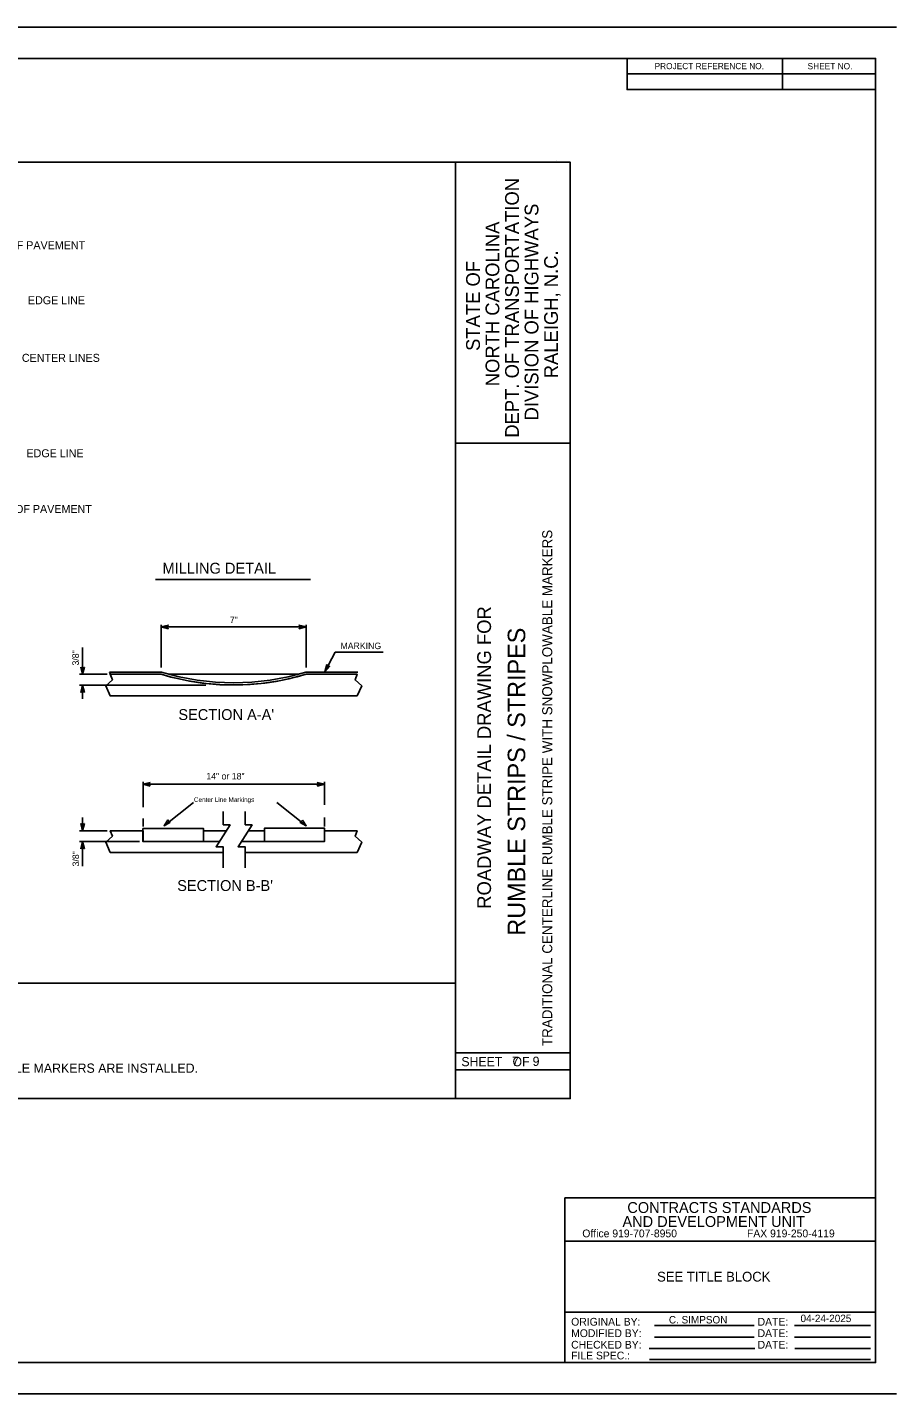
# Model space of a CAD drawing. Extents: x 2002051 to 2004064, y 527531 to 529114.
# Drawn here: x 2003228 to 2004064, y 527799 to 529114 of the extents above; entities that cross this region are included whole.
import ezdxf

# ---------------------------------------------------------------- set-up
doc = ezdxf.new("R2010")
doc.units = 0
for name, color, linetype in [('Default', 7, 'Continuous'), ('GSBWFILL', 7, 'Continuous'), ('Old_Level_1', 7, 'Continuous'), ('Old_Level_40', 7, 'Continuous'), ('Old_Level_60', 7, 'Continuous'), ('Old_Level_61', 7, 'Continuous'), ('Prop Mkg Solid Yel Skip LT', 7, 'Continuous'), ('Prop Sign E Yield Sign Ahead CELL', 7, 'Continuous'), ('Prop Support Two', 7, 'Continuous')]:
    doc.layers.add(name, color=color, linetype=linetype)

# ---------------------------------------------------------------- blocks, each defined once
blk = doc.blocks.new('TERM2')
at = {"layer": 'Default'}
for p, q in [((-6.25, 1.563), (0, 0)), ((-4.687, 0), (-6.25, 1.563)), ((0, 0), (-6.25, -1.563)), ((-6.25, -1.563), (-4.687, 0))]:
    blk.add_line(p, q, dxfattribs=at)

msp = doc.modelspace()

# ---------------------------------------------------------------- linework, layer by layer
at = {"layer": 'Default'}
for p, q in [((2003350.9, 528582.4), (2003500.1, 528582.4)), ((2003356.4, 528497.7), (2003356.4, 528538.8)), ((2003356.4, 528536.9), (2003496, 528536.9)), ((2003496, 528497.7), (2003496, 528538.8)), ((2003280.9, 528491.3), (2003280.9, 528517.1)), ((2003523.9, 528512.5), (2003514, 528493.8)), ((2003523.9, 528512.5), (2003570.1, 528512.5)), ((2003306.7, 528493.4), (2003356.7, 528493.4)), ((2003306.7, 528493.4), (2003309.5, 528485.9)), ((2003495.7, 528493.4), (2003545.7, 528493.4)), ((2003304.4, 528491.3), (2003277.8, 528491.3)), ((2003399.5, 528480.8), (2003277.8, 528480.8)), ((2003280.9, 528480.8), (2003280.9, 528467.6)), ((2003309.5, 528485.9), (2003303.1, 528480.3)), ((2003303.1, 528480.3), (2003307.5, 528470.4)), ((2003307.5, 528491.3), (2003356.4, 528491.3)), ((2003364.1, 528491.3), (2003488.2, 528491.3)), ((2003496, 528491.3), (2003544.9, 528491.3)), ((2003307.5, 528470.4), (2003544.9, 528470.4)), ((2003339, 528363.5), (2003339, 528387.8)), ((2003513.4, 528365.8), (2003513.4, 528387.8)), ((2003339, 528385.5), (2003513.4, 528385.5)), ((2003387.4, 528367.9), (2003359.2, 528345.6)), ((2003467.8, 528367.8), (2003496, 528345.5)), ((2003280.9, 528340.8), (2003280.9, 528353.6)), ((2003339, 528344.7), (2003339, 528352.6)), ((2003416, 528346.4), (2003416, 528359.3)), ((2003437.2, 528346.4), (2003437.2, 528359.3)), ((2003513.4, 528344.7), (2003513.4, 528353.4)), ((2003304.4, 528340.8), (2003277.8, 528340.8)), ((2003309.5, 528335.4), (2003303.1, 528329.8)), ((2003307.5, 528340.8), (2003309.5, 528335.4)), ((2003339, 528340.8), (2003339, 528330.3)), ((2003349.7, 528342.9), (2003397.2, 528342.9)), ((2003397.2, 528342.9), (2003397.2, 528330.4)), ((2003397.2, 528340.8), (2003419.1, 528340.8)), ((2003440.4, 528340.8), (2003455.9, 528340.8)), ((2003455.9, 528343.3), (2003503.4, 528343.3)), ((2003455.9, 528343.3), (2003455.9, 528330.7)), ((2003513.4, 528340.8), (2003513.4, 528330.3)), ((2003335.5, 528330.3), (2003277.8, 528330.3)), ((2003280.9, 528306.8), (2003280.9, 528330.3)), ((2003303.1, 528329.8), (2003307.5, 528319.9)), ((2003339, 528330.3), (2003412.5, 528330.3)), ((2003416, 528305.1), (2003416, 528325.4)), ((2003433.6, 528330.3), (2003513.4, 528330.3)), ((2003437.2, 528305.1), (2003437.2, 528325.4)), ((2003307.5, 528319.9), (2003416, 528319.9)), ((2003437.2, 528319.9), (2003544.9, 528319.9))]:
    msp.add_line(p, q, dxfattribs=at)
for points in [[(2002332.2, 528983.9), (2003749.9, 528983.9), (2003749.9, 528083), (2002332.2, 528083)], [(2003496, 528491.3), (2003544.9, 528491.3), (2003542.9, 528485.9), (2003549.3, 528480.3), (2003544.9, 528470.4), (2003307.5, 528470.4), (2003303.1, 528480.3), (2003309.5, 528485.9), (2003307.5, 528491.3), (2003356.4, 528491.3), (2003365.9, 528488.6), (2003373.7, 528487), (2003383.8, 528484.7), (2003396, 528482.9), (2003412.8, 528481.3), (2003426.5, 528481.1), (2003442.1, 528481.6), (2003456.1, 528482.9), (2003467.2, 528484.4), (2003479.4, 528487), (2003489, 528489.4), (2003496, 528491.3)], [(2003362.8, 528351.1), (2003359.2, 528345.6), (2003364.9, 528348.8)], [(2003492.4, 528351), (2003496, 528345.5), (2003490.3, 528348.6)], [(2003307.5, 528340.8), (2003309.5, 528335.4), (2003303.1, 528329.8), (2003307.5, 528319.9), (2003416, 528319.9), (2003416, 528325.4), (2003409.3, 528325.4), (2003412.5, 528330.3), (2003339, 528330.3), (2003339, 528340.8), (2003307.5, 528340.8), (2003307.5, 528340.8), (2003309.5, 528335.4)], [(2003397.2, 528330.4), (2003338.9, 528330.4), (2003338.9, 528342.9), (2003397.2, 528342.9)], [(2003513.4, 528340.8), (2003544.9, 528340.8), (2003542.9, 528335.4), (2003549.3, 528329.8), (2003544.9, 528319.9), (2003437.2, 528319.9), (2003437.2, 528325.4), (2003430.5, 528325.4), (2003433.6, 528330.3), (2003513.4, 528330.3), (2003513.4, 528339.8)], [(2003455.9, 528330.4), (2003513.4, 528330.4), (2003513.4, 528343.3), (2003455.9, 528343.3)]]:
    msp.add_lwpolyline(points, close=True, dxfattribs=at)
for points in [[(2003416, 528325.4), (2003409.3, 528325.4), (2003422.7, 528346.4), (2003416, 528346.4)], [(2003437.2, 528325.4), (2003430.5, 528325.4), (2003443.9, 528346.4), (2003437.2, 528346.4)]]:
    msp.add_lwpolyline(points, dxfattribs=at)
for radius, start, end in [(242.1, 253.3279, 286.6721), (244.2, 253.4, 286.5999)]:
    msp.add_arc((2003426.2, 528725.3), radius, start, end, dxfattribs=at)
at = {"layer": 'GSBWFILL'}
for p, q in [((2004063.8, 529113.8), (2002051.3, 529113.8)), ((2004063.8, 529113.8), (2002051.3, 529113.8)), ((2002051.3, 527799.1), (2004063.8, 527799.1))]:
    msp.add_line(p, q, dxfattribs=at)
at = {"layer": 'Old_Level_1'}
msp.add_line((2002332.1, 528194.2), (2003639.5, 528194.2), dxfattribs=at)
at = {"layer": 'Old_Level_40'}
for p, q in [((2003953.9, 529083.8), (2003953.9, 529053.9)), ((2003804.5, 529068.9), (2004043.5, 529068.9))]:
    msp.add_line(p, q, dxfattribs=at)
msp.add_lwpolyline([(2003804.5, 529083.9), (2004043.5, 529083.9), (2004043.5, 529053.9), (2003804.5, 529053.9)], close=True, dxfattribs=at)
at = {"layer": 'Old_Level_60'}
for p, q in [((2004043.5, 527987.7), (2003744.8, 527987.7)), ((2003744.8, 527987.7), (2003744.8, 527945.8)), ((2004043.5, 527829), (2004043.5, 527987.7)), ((2003744.8, 527866.4), (2003744.8, 527945.8)), ((2003744.8, 527945.8), (2004043.5, 527945.8)), ((2004043.5, 527877.4), (2003744.8, 527877.4)), ((2003744.8, 527866.4), (2003744.8, 527829)), ((2003831.1, 527864.6), (2003926.9, 527864.6)), ((2003965.6, 527864.6), (2004038.6, 527864.6)), ((2003831.1, 527853.5), (2003926.9, 527853.5)), ((2003965.6, 527853.5), (2004038.6, 527853.5)), ((2003825.8, 527842.5), (2003927.4, 527842.5)), ((2003966, 527842.5), (2004038.6, 527842.5)), ((2003744.8, 527829), (2004043.5, 527829)), ((2003826.2, 527832), (2004038.6, 527832))]:
    msp.add_line(p, q, dxfattribs=at)
msp.add_lwpolyline([(2003639.6, 528713.6), (2003749.9, 528713.6), (2003749.9, 528983.9), (2003639.6, 528983.9), (2003639.6, 528083), (2003749.9, 528083), (2003749.9, 528110.6), (2003639.6, 528110.6), (2003639.6, 528127.1), (2003749.9, 528127.1)], dxfattribs=at)
msp.add_lwpolyline([(2003639.6, 528713.6), (2003749.9, 528713.6), (2003749.9, 528983.9), (2003639.6, 528983.9), (2003639.6, 528083), (2003749.9, 528083), (2003749.9, 528110.6), (2003639.6, 528110.6), (2003639.6, 528127.1), (2003749.9, 528127.1)], dxfattribs=at)
at = {"layer": 'Old_Level_61'}
msp.add_line((2003736.4, 528985.4), (2003736.4, 528985.4), dxfattribs=at)
msp.add_line((2003736.4, 528985.4), (2003736.4, 528985.4), dxfattribs=at)
msp.add_line((2003736.4, 528985.4), (2003736.4, 528985.4), dxfattribs=at)
msp.add_line((2003736.4, 528985.4), (2003736.4, 528985.4), dxfattribs=at)
at = {"layer": 'Prop Sign E Yield Sign Ahead CELL'}
msp.add_lwpolyline([(2004043.5, 529083.9), (2002250.9, 529083.9), (2002250.9, 527829), (2004043.5, 527829)], close=True, dxfattribs=at)
at = {"layer": 'Prop Support Two'}
msp.add_line((2004063.8, 529113.8), (2004063.8, 529113.8), dxfattribs=at)
msp.add_line((2004063.8, 529113.8), (2004063.8, 529113.8), dxfattribs=at)

# ---------------------------------------------------------------- block references
at = {"layer": 'Default'}
for p, xscale, yscale, rotation in [((2003356.4, 528536.9), 1.1162585392161017, 1.1162585392161017, 179.99984077390002), ((2003496, 528536.9), 1.1162585392161017, 1.1162585392161017, -0.00015922609998400255), ((2003280.9, 528491.3), 1.1162585392161015, 1.1162585392161015, -89.99968490427781), ((2003514, 528493.8), 1.116258539216101, 1.1162585392161015, -117.83762040221106), ((2003280.9, 528480.8), 1.116258539216102, 1.1162585392161017, 89.99993359224574), ((2003339, 528385.5), 1.1162585392161013, 1.1162585392161017, -179.99999444020176), ((2003513.4, 528385.5), 1.1162585392161013, 1.1162585392161017, 5.559798227839857e-06), ((2003280.9, 528340.8), 1.1162585392161015, 1.1162585392161015, -89.99968490436845), ((2003280.9, 528330.3), 1.116258539216102, 1.1162585392161017, 89.9999335923932)]:
    msp.add_blockref('TERM2', p, dxfattribs=dict(at, xscale=xscale, yscale=yscale, rotation=rotation))

# ---------------------------------------------------------------- texts
for s, height, p in [('EDGE OF PAVEMENT', 7.7, (2003177.5, 528900.3)), ('EDGE LINE', 7.7, (2003228.3, 528847.3)), ('CENTER LINES', 7.7, (2003222.5, 528791.9)), ('EDGE LINE', 7.7, (2003226.9, 528700.1)), ('EDGE OF PAVEMENT', 7.7, (2003183.9, 528646.5)), ('C. SIMPSON', 7.14, (2003844.8, 527866.7)), ('04-24-2025', 7.14, (2003971.4, 527868))]:
    msp.add_text(s, height=height, dxfattribs=at).set_placement(p)
for s, height, rotation, p in [('MILLING DETAIL', 10.502, 0, (2003357.7, 528588.1)), ('7"', 6.28, 0, (2003422.5, 528540.5)), ('MARKING', 6.28, 0, (2003528.9, 528515.5)), ('3/8"', 6.28, 90.0002, (2003277.3, 528499.7)), ("SECTION A-A'", 10.465, 0, (2003373, 528447.3)), ('14" or 18"', 6.28, 0, (2003399.9, 528390.1)), ('Center Line Markings', 4.423, 0, (2003388, 528368.5)), ('3/8"', 6.28, 90.0002, (2003277.5, 528306.4)), ("SECTION B-B'", 10.465, 0, (2003371.9, 528282.8)), ("3) INSTALL SNOWPLOWABLE MARKERS AT APPROXIMATELY 80' INCREMENTS. DO NOT MILL RUMBLE STRIPS IN SECTION WHERE SNOWPLOWABLE MARKERS ARE INSTALLED.", 8.91, 0, (2002369.4, 528107.9))]:
    msp.add_text(s, height=height, rotation=rotation, dxfattribs=at).set_placement(p)
at = {"layer": 'Old_Level_1'}
for s, height, p in [('TRADITIONAL CENTERLINE RUMBLE STRIPE WITH SNOWPLOWABLE MARKERS', 9.646, (2003732.6, 528133.6)), ('RUMBLE STRIPS / STRIPES', 16.826, (2003706.6, 528239.8))]:
    msp.add_text(s, height=height, rotation=90, dxfattribs=at).set_placement(p)
msp.add_text('7    9', height=8.88, dxfattribs=at).set_placement((2003693.9, 528114.5))
at = {"layer": 'Old_Level_60'}
for s, height, rotation, p in [('DEPT. OF TRANSPORTATION', 13.245, 90, (2003700.5, 528718.9)), ('DEPT. OF TRANSPORTATION', 13.245, 90, (2003700.5, 528718.9)), ('DIVISION OF HIGHWAYS', 13.245, 90, (2003719.3, 528735.5)), ('DIVISION OF HIGHWAYS', 13.245, 90, (2003719.3, 528735.5)), ('NORTH CAROLINA', 13.245, 90, (2003681.7, 528768.4)), ('NORTH CAROLINA', 13.245, 90, (2003681.7, 528768.4)), ('STATE OF', 13.24, 90, (2003663, 528802.4)), ('STATE OF', 13.24, 90, (2003663, 528802.4)), ('RALEIGH, N.C.', 13.245, 90, (2003738.1, 528776.1)), ('RALEIGH, N.C.', 13.245, 90, (2003738.1, 528776.1)), ('ROADWAY DETAIL DRAWING FOR', 13.236, 90, (2003673.7, 528265.7)), ('SEE TITLE BLOCK', 9.406, 0.0008, (2003833.4, 527907))]:
    msp.add_text(s, height=height, rotation=rotation, dxfattribs=at).set_placement(p)
for s, height, p in [('SHEET   OF', 8.83, (2003645.2, 528114.2)), ('CONTRACTS STANDARDS', 10.457, (2003804.8, 527973)), ('AND DEVELOPMENT UNIT', 10.457, (2003800.1, 527959.5)), ('Office 919-707-8950', 7.469, (2003761.5, 527949.6)), ('FAX 919-250-4119', 7.469, (2003919.9, 527949.6)), ('ORIGINAL BY:', 7.469, (2003750.8, 527864.6)), ('MODIFIED BY:', 7.469, (2003750.8, 527853.6)), ('DATE:', 7.47, (2003930.1, 527864.6)), ('DATE:', 7.47, (2003930.1, 527853.6)), ('CHECKED BY:', 7.469, (2003750.8, 527842.5)), ('DATE:', 7.47, (2003930.1, 527842.5)), ('FILE SPEC.:', 7.469, (2003750.8, 527832.1))]:
    msp.add_text(s, height=height, dxfattribs=at).set_placement(p)
at = {"layer": 'Prop Mkg Solid Yel Skip LT'}
for s, height, p in [('PROJECT REFERENCE NO.', 5.976, (2003831, 529073.5)), ('SHEET NO.', 5.98, (2003978.2, 529073.4))]:
    msp.add_text(s, height=height, dxfattribs=at).set_placement(p)

doc.saveas('drawing.dxf')
